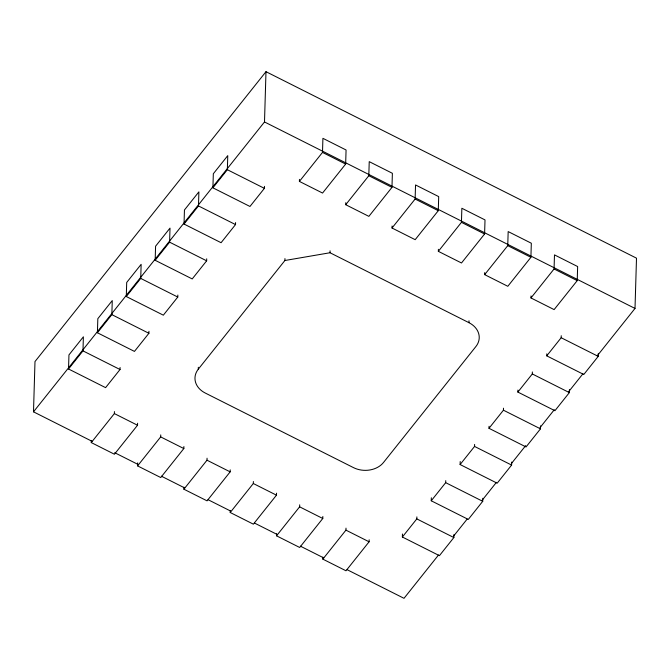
<?xml version="1.0" encoding="UTF-8"?>
<svg xmlns="http://www.w3.org/2000/svg" width="670" height="670" viewBox="0 0 670 670"><rect width="100%" height="100%" fill="white"/><g stroke="black" fill="none" stroke-linecap="round" stroke-linejoin="round"><path stroke-width="1" d="M92.293 441.43L33.5 411.832L34.991 361.557L265.99 71.682L636.5 258.168L635.009 308.443L597.271 355.803M68.533 368.994L68.951 354.916L83.39 336.801L82.971 350.879L68.533 368.994L105.592 387.645L120.022 369.522L120.081 367.512M137.584 423.231L137.526 425.241L114.428 454.235L91.271 442.577L91.329 440.567M97.41 332.764L97.828 318.685L112.267 300.562L111.848 314.64L97.41 332.764L134.461 351.407L148.899 333.291L148.958 331.281M91.271 442.577L114.369 413.591L114.428 411.581M126.287 296.525L126.705 282.447L141.144 264.332L140.725 278.41L126.287 296.525L163.338 315.176L177.776 297.053L177.835 295.043M183.898 446.547L183.84 448.557L160.741 477.543L137.584 465.885L137.677 462.869M155.164 260.295L155.582 246.217L170.013 228.093L169.594 242.172L155.164 260.295L192.215 278.938L206.645 260.823L206.712 258.813M137.584 465.885L160.683 436.899L160.741 434.889M184.032 224.056L184.451 209.978L198.889 191.863L198.471 205.941L184.032 224.056L221.083 242.708L235.522 224.584L235.58 222.574M230.212 469.854L230.153 471.864L207.055 500.85L183.898 489.201L183.957 487.191M469.008 320.771L468.95 322.68A21.834 17.227 1.7 0 1 475.926 346.499L383.533 462.451A21.834 17.227 1.7 0 1 353.459 467.618L205.246 393.03A21.834 17.227 1.7 0 1 198.278 369.212L198.328 367.294M212.909 187.826L213.328 173.748L227.766 155.624L227.348 169.703L212.909 187.826L249.96 206.469L264.399 188.354L264.457 186.344M183.898 489.201L206.996 460.206L207.055 458.196M276.534 493.162L276.467 495.172L253.369 524.166L230.212 512.508L230.271 510.498M230.212 512.508L253.31 483.522L253.377 481.512M33.5 411.832L264.499 121.957L265.99 71.682M322.848 516.478L322.781 518.488L299.683 547.474L276.526 535.816L276.584 533.806M198.278 369.212L284.901 260.504L284.951 258.587M299.398 181.403L322.496 152.408L322.915 138.33L346.072 149.988L345.653 164.066L322.555 193.052L299.398 181.403L299.457 179.384M276.526 535.816L299.624 506.83L299.691 504.82M468.95 322.68L330.009 252.749L330.067 250.84M369.162 539.785L369.095 541.795L345.996 570.781L322.84 559.132L322.898 557.122M345.712 204.71L368.81 175.724L369.229 161.646L392.385 173.296L391.967 187.374L368.868 216.368L345.712 204.71L345.77 202.7M322.84 559.132L345.938 530.138L346.005 528.128M392.025 228.018L415.124 199.032L415.542 184.954L438.699 196.612L438.281 210.69L415.182 239.676L392.025 228.018L392.084 226.008M453.942 534.534L453.858 537.549L439.419 555.664L402.368 537.013L402.461 533.998M402.368 537.013L416.807 518.898L416.866 516.888M438.339 251.334L461.437 222.34L461.856 208.261L485.013 219.919L484.594 233.997L461.496 262.983L438.339 251.334L438.398 249.315M482.819 498.296L482.727 501.311L468.296 519.426L431.245 500.783L431.329 497.768M431.245 500.783L445.676 482.668L445.743 480.65M511.696 462.066L511.604 465.081L497.165 483.196L460.114 464.544L460.206 461.53M460.114 464.544L474.553 446.429L474.611 444.419M484.653 274.641L507.751 245.655L508.17 231.577L531.327 243.227L530.908 257.305L507.81 286.299L484.653 274.641L484.712 272.631M540.573 425.827L540.481 428.842L526.042 446.957L488.991 428.314L489.05 426.304M488.991 428.314L503.43 410.199L503.488 408.181M569.441 389.597L569.358 392.612L554.919 410.727L517.868 392.076L517.927 390.066M530.967 297.949L554.065 268.963L554.484 254.885L577.641 266.543L577.23 280.621L554.124 309.607L530.967 297.949L531.025 295.939M517.868 392.076L532.307 373.96L532.365 371.951M598.318 353.358L598.226 356.373L583.788 374.488L546.737 355.845L546.804 353.835M546.737 355.845L561.175 337.73L561.234 335.712M438.498 555.036L404.01 598.318L347.085 569.668M453.464 536.26L467.132 519.116M482.099 500.331L496.411 482.367M511.378 463.59L525.69 445.625M540.003 427.661L554.325 409.697M568.637 391.732L582.95 373.768M284.901 260.504L330.009 252.749M264.499 121.957L635.009 308.443M322.496 152.408L345.653 164.066M368.81 175.724L391.967 187.374M415.124 199.032L438.281 210.69M461.437 222.34L484.594 233.997M507.751 245.655L530.908 257.305M554.065 268.963L577.23 280.621M227.348 169.703L264.399 188.354M561.175 337.73L598.226 356.373M198.471 205.941L235.522 224.584M532.307 373.96L569.358 392.612M169.594 242.172L206.645 260.823M503.43 410.199L540.481 428.842M140.725 278.41L177.776 297.053M474.553 446.429L511.604 465.081M111.848 314.64L148.899 333.291M445.676 482.668L482.727 501.311M82.971 350.879L120.022 369.522M416.807 518.898L453.858 537.549M114.369 413.591L137.526 425.241M160.683 436.899L183.84 448.557M206.996 460.206L230.153 471.864M253.31 483.522L276.467 495.172M299.624 506.83L322.781 518.488M345.938 530.138L369.095 541.795M114.696 452.702L138.028 464.444M161.361 476.186L184.694 487.928M208.027 499.678L230.421 510.95M254.684 523.161L277.087 534.434M300.42 546.176L323.752 557.917"/></g></svg>
